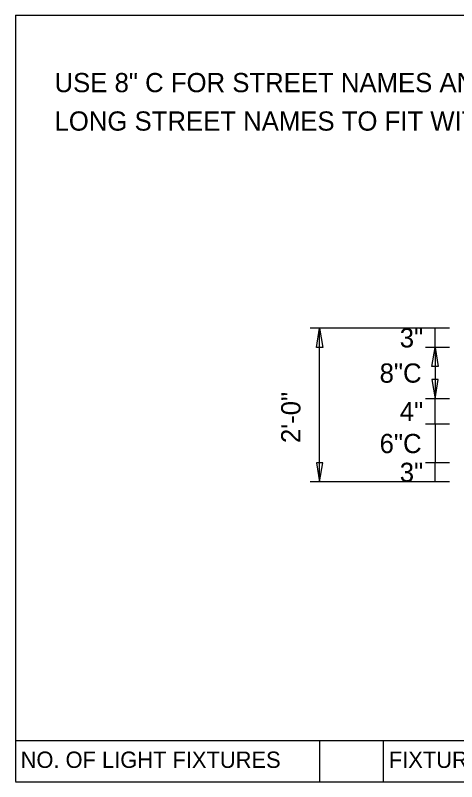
# Model space of a CAD drawing. Extents: x 764 to 1076, y -284 to -242.
# Drawn here: x 777.2 to 782.94, y -271.2 to -261.23 of the extents above; entities that cross this region are included whole.
import ezdxf

# ---------------------------------------------------------------- set-up
doc = ezdxf.new("R2010")
doc.units = 0
for name, color, linetype in [('GSDims', 7, 'Continuous'), ('SheetLinesMisc2_dp', 7, 'Continuous'), ('TextLabel', 7, 'Continuous'), ('TextMinor', 7, 'Continuous')]:
    doc.layers.add(name, color=color, linetype=linetype)

msp = doc.modelspace()

# ---------------------------------------------------------------- linework, layer by layer
at = {"layer": 'GSDims'}
for p, q in [((781.3454, -265.3034), (781.0329, -265.3034)), ((781.1579, -267.3034), (781.1579, -265.3034)), ((782.8454, -265.3034), (781.3454, -265.3034)), ((782.8454, -265.3034), (782.5329, -265.3034)), ((782.6579, -265.5537), (782.6579, -265.3034)), ((782.8454, -265.5537), (782.5329, -265.5537)), ((782.8454, -265.5537), (782.5329, -265.5537)), ((782.6579, -265.5537), (782.6579, -266.2204)), ((782.8454, -266.2204), (782.5329, -266.2204)), ((782.8454, -266.2204), (782.5329, -266.2204)), ((782.6579, -266.5534), (782.6579, -266.2204)), ((782.8454, -266.5534), (782.5329, -266.5534)), ((782.8454, -266.5534), (782.5329, -266.5534)), ((782.6579, -266.5534), (782.6579, -267.0534)), ((782.8454, -267.0534), (782.5329, -267.0534)), ((782.8454, -267.0534), (782.5329, -267.0534)), ((782.6579, -267.3034), (782.6579, -267.0534)), ((781.3454, -267.3034), (781.0329, -267.3034)), ((782.8454, -267.3034), (781.3454, -267.3034)), ((782.8454, -267.3034), (782.5329, -267.3034))]:
    msp.add_line(p, q, dxfattribs=at)
for points in [[(781.1579, -265.3034), (781.1995, -265.5534), (781.1162, -265.5534)], [(782.6579, -265.5537), (782.6995, -265.8037), (782.6162, -265.8037)], [(782.6579, -266.2204), (782.6995, -265.9704), (782.6162, -265.9704)], [(781.1579, -267.3034), (781.1995, -267.0534), (781.1162, -267.0534)]]:
    msp.add_lwpolyline(points, close=True, dxfattribs=at)
at = {"layer": 'SheetLinesMisc2_dp'}
for p, q in [((777.2023, -261.2335), (797.6683, -261.2335)), ((777.2023, -261.2335), (777.2023, -271.1883)), ((777.2023, -270.6682), (797.6683, -270.6682)), ((781.1554, -270.6682), (781.1554, -271.2023)), ((781.9837, -270.6682), (781.9837, -271.2023)), ((777.2023, -271.1883), (777.2023, -271.2017)), ((777.2023, -271.2023), (797.6683, -271.2023))]:
    msp.add_line(p, q, dxfattribs=at)

# ---------------------------------------------------------------- texts
at = {"layer": 'GSDims'}
for s, p in [('3"', (782.1995, -265.5536)), ('8"C', (781.9376, -266.012)), ('4"', (782.1995, -266.5119)), ('6"C', (781.9376, -266.9284)), ('3"', (782.1995, -267.3034))]:
    msp.add_text(s, height=0.25, dxfattribs=at).set_placement(p)
msp.add_text('2\'-0"', height=0.25, rotation=90, dxfattribs=at).set_placement((780.9079, -266.7975))
at = {"layer": 'TextLabel'}
for s, p in [('USE 8" C FOR STREET NAMES AND 6" C FOR BLOCK NUMBERS FOR', (777.7116, -262.2335)), ("LONG STREET NAMES TO FIT WITHIN THE 9' WIDTH MAXIMUM.", (777.7116, -262.7335))]:
    msp.add_text(s, height=0.25, dxfattribs=at).set_placement(p)
at = {"layer": 'TextMinor'}
for s, p in [('NO. OF LIGHT FIXTURES', (777.271, -271.0234)), ('FIXTURE SPACING', (782.0574, -271.0234))]:
    msp.add_text(s, height=0.212581, dxfattribs=at).set_placement(p)

doc.saveas('drawing.dxf')
